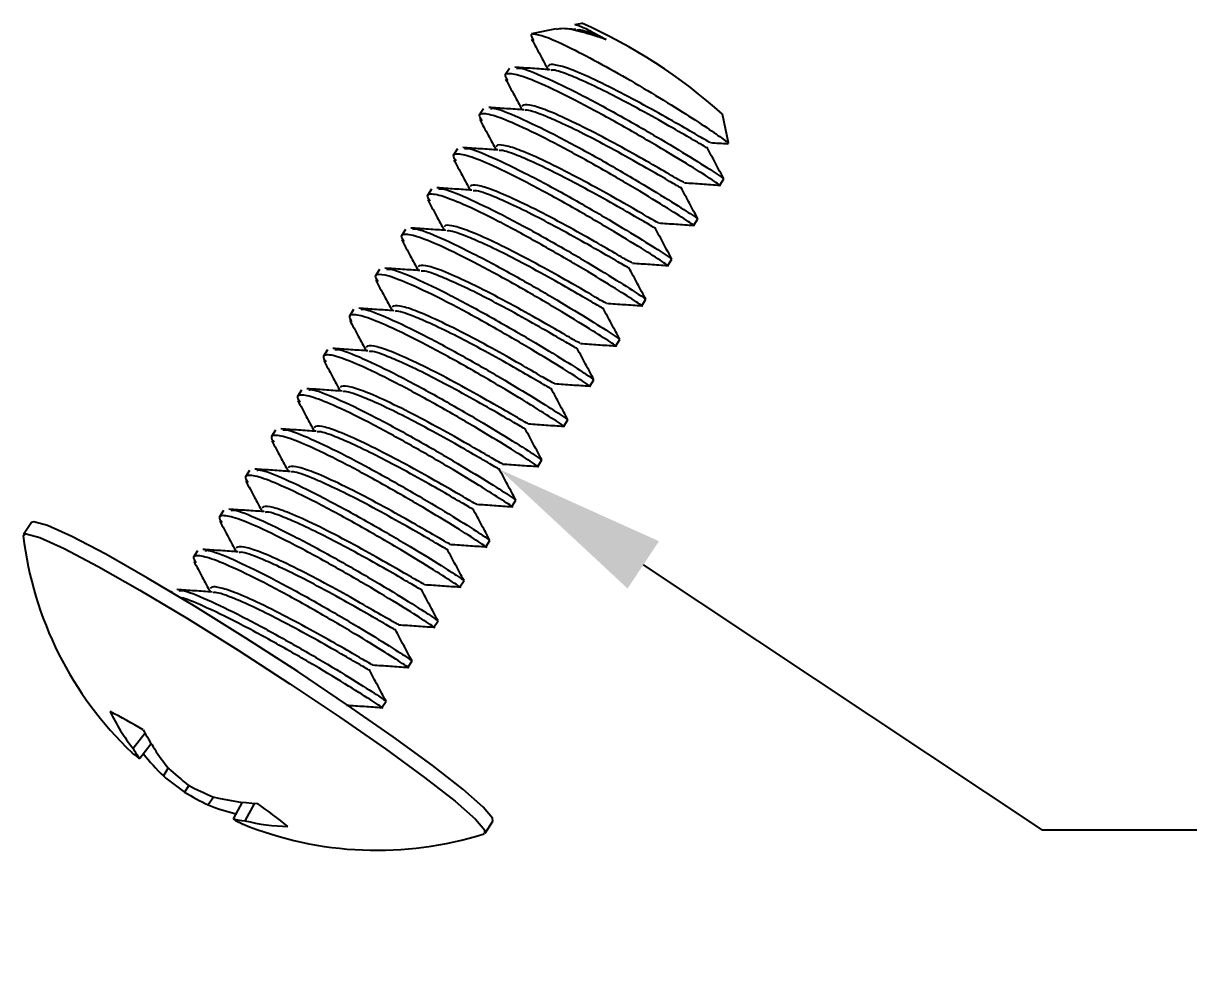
# Model space of a CAD drawing. Extents: x 0 to 11.6, y -12 to 0.
# Drawn here: x 6.831 to 8.046, y -6.507 to -5.516 of the extents above; entities that cross this region are included whole.
import ezdxf
from ezdxf import colors
from ezdxf.entities.mleader import LeaderData, LeaderLine
from ezdxf.math import Vec2, Vec3

# ---------------------------------------------------------------- set-up
doc = ezdxf.new("R2010")
doc.units = 0
doc.header["$LTSCALE"] = 0.5
doc.header["$MEASUREMENT"] = 0
doc.layers.add('FAB DWG', color=221, linetype='CONTINUOUS')
doc.layers.add('Hardware', color=242, linetype='CONTINUOUS')
doc.styles.get("Standard").update_dxf_attribs({"font": 'arial.ttf'})

msp = doc.modelspace()

# ---------------------------------------------------------------- linework, layer by layer
at = {"layer": 'Hardware', "linetype": 'Continuous', "lineweight": 25, "transparency": 16777216}
for p, q in [((7.3867, -5.5215), (7.3611, -5.527)), ((7.4074, -5.5223), (7.3945, -5.5214)), ((7.4136, -5.5159), (7.4061, -5.5174)), ((7.3381, -5.563), (7.3338, -5.5697)), ((7.311, -5.6049), (7.3067, -5.6116)), ((7.5666, -5.6404), (7.5601, -5.6107)), ((7.284, -5.6468), (7.2796, -5.6535)), ((7.5573, -5.6846), (7.5616, -5.6779)), ((7.2569, -5.6887), (7.2526, -5.6954)), ((7.5302, -5.7264), (7.5345, -5.7198)), ((7.2298, -5.7306), (7.2255, -5.7372)), ((7.5031, -5.7683), (7.5074, -5.7616)), ((7.2027, -5.7724), (7.1984, -5.7791)), ((7.476, -5.8102), (7.4803, -5.8035)), ((7.1756, -5.8143), (7.1713, -5.821)), ((7.4489, -5.8521), (7.4533, -5.8454)), ((7.1485, -5.8562), (7.1442, -5.8629)), ((7.4219, -5.894), (7.4262, -5.8873)), ((7.1215, -5.8981), (7.1171, -5.9048)), ((7.3948, -5.9358), (7.3991, -5.9291)), ((7.0944, -5.94), (7.09, -5.9466)), ((7.3677, -5.9777), (7.372, -5.971)), ((7.0673, -5.9818), (7.063, -5.9885)), ((7.0402, -6.0237), (7.0359, -6.0304)), ((7.3406, -6.0196), (7.3449, -6.0129)), ((6.8398, -6.0362), (6.8317, -6.0488)), ((7.3135, -6.0615), (7.3178, -6.0548)), ((7.0131, -6.0656), (7.0088, -6.0723)), ((7.2864, -6.1033), (7.2908, -6.0967)), ((6.986, -6.1075), (6.9854, -6.1085)), ((7.2593, -6.1452), (7.2637, -6.1385)), ((7.2323, -6.1871), (7.2366, -6.1804)), ((7.2052, -6.229), (7.2095, -6.2223)), ((6.9583, -6.2556), (6.946, -6.2718)), ((6.9648, -6.2669), (6.9528, -6.2821)), ((6.9824, -6.2918), (6.9774, -6.3003)), ((7.004, -6.3102), (6.9995, -6.3172)), ((7.03, -6.3222), (7.0241, -6.3305)), ((7.0594, -6.3276), (7.0503, -6.3451)), ((7.0723, -6.3288), (7.0624, -6.347)), ((7.3128, -6.36), (7.3209, -6.3474))]:
    msp.add_line(p, q, dxfattribs=at)
at = {"layer": 'Hardware', "linetype": 'Continuous', "lineweight": 25, "transparency": 16777216, "flags": 128}
for points in [[(7.3209, -6.3474), (7.3206, -6.3444), (7.3108, -6.3327), (7.2895, -6.3141), (7.2577, -6.2892), (7.217, -6.2595), (7.1694, -6.2264), (7.1174, -6.1916), (7.0635, -6.1568), (7.0105, -6.1237), (6.9609, -6.094), (6.9174, -6.0693), (6.882, -6.0507), (6.8566, -6.0392), (6.8424, -6.0353), (6.8398, -6.0362)], [(6.8314, -6.0501), (6.8343, -6.0478), (6.8485, -6.0517), (6.8739, -6.0633), (6.9093, -6.0819), (6.9528, -6.1066), (7.0024, -6.1363), (7.0554, -6.1693), (7.1093, -6.2042), (7.1613, -6.239), (7.2089, -6.2721), (7.2496, -6.3018), (7.2814, -6.3266), (7.3027, -6.3453), (7.3125, -6.3569), (7.3117, -6.3607)]]:
    msp.add_lwpolyline(points, dxfattribs=at)
at = {"layer": 'Hardware', "linetype": 'Continuous', "lineweight": 25, "transparency": 16777216}
for centre, radius, start, end in [((7.1958, -6.0132), 0.5429, 47.8577, 66.3586), ((7.2003, -6.0063), 0.3715, 186.7687, 226.5058), ((6.6342, -6.7977), 0.6336, 59.4309, 62.9961), ((7.1111, -6.1419), 0.2101, 205.7449, 218.1852), ((7.169, -6.1415), 0.2396, 207.495, 218.8238), ((6.9798, -6.2387), 0.0511, 225.5953, 238.1242), ((7.0044, -6.2407), 0.0661, 208.0157, 218.7523), ((7.116, -6.1557), 0.2003, 217.3292, 226.2182), ((7.2074, -6.0513), 0.3294, 226.8992, 231.7849), ((7.181, -6.0571), 0.3171, 230.0676, 235.0955), ((7.155, -6.0196), 0.3275, 242.4792, 247.3783), ((7.1632, -6.0433), 0.3191, 239.1457, 244.1581), ((7.0882, -6.0922), 0.2372, 255.5512, 266.926), ((7.1002, -6.1425), 0.2028, 247.9468, 256.5677), ((6.7019, -6.859), 0.6484, 51.3098, 54.8203), ((7.0799, -6.301), 0.0531, 236.1418, 248.4368), ((7.0661, -6.2828), 0.0643, 255.8224, 266.7001), ((7.2003, -6.0063), 0.3715, 247.7745, 287.4477), ((7.1119, -6.1453), 0.2077, 256.2024, 268.7065)]:
    msp.add_arc(centre, radius, start, end, dxfattribs=at)
for points, knots in [([(7.3625, -5.5267), (7.3618, -5.527), (7.3597, -5.5278), (7.3619, -5.5314), (7.3633, -5.5337)], [0, 0, 0, 0, 0.349433, 1, 1, 1, 1]), ([(7.3625, -5.5267), (7.3662, -5.5273), (7.3736, -5.5284), (7.3981, -5.5394), (7.4293, -5.5556), (7.4645, -5.5754), (7.4992, -5.5962), (7.5298, -5.6153), (7.5526, -5.6305), (7.566, -5.64), (7.5661, -5.6408), (7.5661, -5.6411)], [0, 0, 0, 0, 0.117031, 0.234062, 0.35118, 0.464409, 0.577698, 0.688252, 0.7977, 0.90561, 1, 1, 1, 1]), ([(7.439, -5.5328), (7.4304, -5.53), (7.4129, -5.5242), (7.3947, -5.5206), (7.3891, -5.5219), (7.3869, -5.5224)], [0, 0, 0, 0, 0.369108, 0.74889, 1, 1, 1, 1]), ([(7.407, -5.5174), (7.4077, -5.5175), (7.4104, -5.518), (7.4199, -5.5222), (7.4328, -5.5294), (7.439, -5.5328)], [0, 0, 0, 0, 0.172667, 0.60181, 1, 1, 1, 1]), ([(7.439, -5.5328), (7.4361, -5.5316), (7.4248, -5.5267), (7.4125, -5.5222), (7.4092, -5.5229), (7.4085, -5.523)], [0, 0, 0, 0, 0.21001, 0.835444, 1, 1, 1, 1]), ([(7.3613, -5.5323), (7.3642, -5.5378), (7.3701, -5.5487), (7.3759, -5.5595), (7.3788, -5.5649)], [0, 0, 0, 0, 0.5004314, 1, 1, 1, 1]), ([(7.3803, -5.5642), (7.3743, -5.5638), (7.3621, -5.5629), (7.3499, -5.5621), (7.3437, -5.5617)], [0, 0, 0, 0, 0.499617, 1, 1, 1, 1]), ([(7.3456, -5.5628), (7.3467, -5.5627), (7.351, -5.5619), (7.3742, -5.5713), (7.411, -5.589), (7.4544, -5.6126), (7.497, -5.6372), (7.5324, -5.6587), (7.5568, -5.6743), (7.5599, -5.6766), (7.5614, -5.6778)], [0, 0, 0, 0, 0.047017, 0.183541, 0.320064, 0.456588, 0.593111, 0.729635, 0.866159, 1, 1, 1, 1]), ([(7.5475, -5.6401), (7.5462, -5.6395), (7.5436, -5.6382), (7.525, -5.6273), (7.4983, -5.612), (7.4663, -5.5944), (7.4338, -5.5777), (7.407, -5.5655), (7.3886, -5.5592), (7.3804, -5.5584), (7.3788, -5.5599), (7.3783, -5.5604)], [0, 0, 0, 0, 0.123141, 0.248482, 0.373822, 0.499163, 0.624503, 0.749844, 0.85389, 0.959085, 1, 1, 1, 1]), ([(7.5567, -5.6842), (7.5569, -5.6843), (7.5599, -5.6862), (7.5508, -5.6799), (7.5286, -5.6657), (7.4926, -5.6438), (7.4501, -5.6193), (7.4068, -5.5958), (7.371, -5.5785), (7.3462, -5.5689), (7.3365, -5.5679), (7.3327, -5.5697), (7.3349, -5.5733), (7.3362, -5.5755)], [0, 0, 0, 0, 0.008067, 0.124209, 0.240351, 0.356493, 0.472636, 0.588778, 0.70492, 0.804129, 0.904298, 0.93774, 1, 1, 1, 1]), ([(7.3342, -5.5742), (7.3372, -5.5797), (7.3428, -5.5903), (7.3485, -5.6008), (7.3512, -5.6059)], [0, 0, 0, 0, 0.51432, 1, 1, 1, 1]), ([(7.5439, -5.6451), (7.544, -5.6452), (7.546, -5.6468), (7.5389, -5.6426), (7.522, -5.6328), (7.4949, -5.6172), (7.4647, -5.6006), (7.4359, -5.5857), (7.416, -5.5764), (7.3978, -5.5687), (7.3854, -5.564), (7.3821, -5.5648), (7.3814, -5.5649)], [0, 0, 0, 0, 0.007326, 0.143902, 0.280479, 0.417055, 0.553631, 0.667004, 0.78163, 0.82749, 0.964066, 1, 1, 1, 1]), ([(7.5296, -5.7261), (7.5298, -5.7262), (7.5328, -5.728), (7.5237, -5.7218), (7.5015, -5.7076), (7.4655, -5.6857), (7.423, -5.6611), (7.3797, -5.6377), (7.3439, -5.6204), (7.3192, -5.6107), (7.3094, -5.6097), (7.3057, -5.6116), (7.3078, -5.6151), (7.3092, -5.6174)], [0, 0, 0, 0, 0.008067, 0.124209, 0.240351, 0.356493, 0.472636, 0.588778, 0.70492, 0.804129, 0.904298, 0.93774, 1, 1, 1, 1]), ([(7.3533, -5.6061), (7.3472, -5.6057), (7.335, -5.6048), (7.3228, -5.604), (7.3166, -5.6035)], [0, 0, 0, 0, 0.499617, 1, 1, 1, 1]), ([(7.3185, -5.6047), (7.3196, -5.6045), (7.3239, -5.6038), (7.3471, -5.6132), (7.3839, -5.6309), (7.4273, -5.6544), (7.4699, -5.6791), (7.5053, -5.7006), (7.5297, -5.7162), (7.5328, -5.7185), (7.5344, -5.7196)], [0, 0, 0, 0, 0.047017, 0.183541, 0.320064, 0.456588, 0.593111, 0.729635, 0.866159, 1, 1, 1, 1]), ([(7.5204, -5.682), (7.5191, -5.6813), (7.5165, -5.6801), (7.498, -5.6692), (7.4713, -5.6539), (7.4392, -5.6363), (7.4067, -5.6196), (7.3799, -5.6074), (7.3615, -5.601), (7.3533, -5.6003), (7.3517, -5.6018), (7.3512, -5.6022)], [0, 0, 0, 0, 0.123141, 0.248482, 0.373822, 0.499163, 0.624503, 0.749844, 0.85389, 0.959085, 1, 1, 1, 1]), ([(7.5168, -5.687), (7.5169, -5.6871), (7.5189, -5.6887), (7.5118, -5.6845), (7.4949, -5.6747), (7.4678, -5.6591), (7.4376, -5.6425), (7.4088, -5.6276), (7.3889, -5.6183), (7.3707, -5.6106), (7.3583, -5.6059), (7.355, -5.6066), (7.3543, -5.6068)], [0, 0, 0, 0, 0.007326, 0.143902, 0.280479, 0.417055, 0.553631, 0.667004, 0.78163, 0.82749, 0.964066, 1, 1, 1, 1]), ([(7.3072, -5.6161), (7.3101, -5.6215), (7.3158, -5.6321), (7.3214, -5.6427), (7.3241, -5.6478)], [0, 0, 0, 0, 0.51432, 1, 1, 1, 1]), ([(7.3262, -5.6479), (7.3201, -5.6475), (7.3079, -5.6467), (7.2957, -5.6459), (7.2896, -5.6454)], [0, 0, 0, 0, 0.499617, 1, 1, 1, 1]), ([(7.2914, -5.6466), (7.2925, -5.6464), (7.2968, -5.6457), (7.32, -5.6551), (7.3568, -5.6728), (7.4003, -5.6963), (7.4428, -5.721), (7.4782, -5.7425), (7.5026, -5.7581), (7.5057, -5.7604), (7.5073, -5.7615)], [0, 0, 0, 0, 0.047017, 0.183541, 0.320064, 0.456588, 0.593111, 0.729635, 0.866159, 1, 1, 1, 1]), ([(7.4933, -5.7238), (7.492, -5.7232), (7.4894, -5.7219), (7.4709, -5.7111), (7.4442, -5.6958), (7.4121, -5.6781), (7.3796, -5.6614), (7.3528, -5.6493), (7.3344, -5.6429), (7.3262, -5.6422), (7.3246, -5.6437), (7.3241, -5.6441)], [0, 0, 0, 0, 0.123141, 0.248482, 0.373822, 0.499163, 0.624503, 0.749844, 0.85389, 0.959085, 1, 1, 1, 1]), ([(7.4897, -5.7289), (7.4898, -5.729), (7.4919, -5.7305), (7.4847, -5.7263), (7.4679, -5.7165), (7.4407, -5.7009), (7.4105, -5.6844), (7.3818, -5.6695), (7.3618, -5.6601), (7.3436, -5.6524), (7.3312, -5.6478), (7.3279, -5.6485), (7.3273, -5.6487)], [0, 0, 0, 0, 0.007326, 0.143902, 0.280479, 0.417055, 0.553631, 0.667004, 0.78163, 0.82749, 0.964066, 1, 1, 1, 1]), ([(7.5616, -5.6779), (7.5587, -5.6725), (7.5529, -5.6617), (7.5471, -5.6508), (7.5442, -5.6453)], [0, 0, 0, 0, 0.5004911, 1, 1, 1, 1]), ([(7.5476, -5.6401), (7.5537, -5.6406), (7.5599, -5.641), (7.566, -5.6414), (7.5661, -5.6414)], [0, 0, 0, 0, 0.993265, 1, 1, 1, 1]), ([(7.5025, -5.768), (7.5027, -5.7681), (7.5058, -5.7699), (7.4966, -5.7636), (7.4744, -5.7495), (7.4384, -5.7276), (7.3959, -5.703), (7.3526, -5.6796), (7.3169, -5.6622), (7.2921, -5.6526), (7.2823, -5.6516), (7.2786, -5.6535), (7.2807, -5.657), (7.2821, -5.6593)], [0, 0, 0, 0, 0.008067, 0.124209, 0.240351, 0.356493, 0.472636, 0.588778, 0.70492, 0.804129, 0.904298, 0.93774, 1, 1, 1, 1]), ([(7.2801, -5.658), (7.283, -5.6634), (7.2887, -5.674), (7.2943, -5.6846), (7.297, -5.6897)], [0, 0, 0, 0, 0.51432, 1, 1, 1, 1]), ([(7.4662, -5.7657), (7.4649, -5.7651), (7.4623, -5.7638), (7.4438, -5.7529), (7.4171, -5.7376), (7.385, -5.72), (7.3525, -5.7033), (7.3257, -5.6912), (7.3074, -5.6848), (7.2991, -5.684), (7.2975, -5.6856), (7.2971, -5.686)], [0, 0, 0, 0, 0.123141, 0.2484816, 0.3738221, 0.4991627, 0.6245033, 0.7498438, 0.8538896, 0.9590852, 1, 1, 1, 1]), ([(7.5205, -5.682), (7.5266, -5.6824), (7.5389, -5.6833), (7.5511, -5.6841), (7.5572, -5.6846)], [0, 0, 0, 0, 0.499441, 1, 1, 1, 1]), ([(7.4755, -5.8099), (7.4757, -5.81), (7.4787, -5.8118), (7.4695, -5.8055), (7.4473, -5.7914), (7.4113, -5.7694), (7.3688, -5.7449), (7.3256, -5.7214), (7.2898, -5.7041), (7.265, -5.6945), (7.2552, -5.6935), (7.2515, -5.6954), (7.2536, -5.6989), (7.255, -5.7012)], [0, 0, 0, 0, 0.008067, 0.124209, 0.240351, 0.356493, 0.472636, 0.588778, 0.70492, 0.804129, 0.904298, 0.93774, 1, 1, 1, 1]), ([(7.2991, -5.6898), (7.293, -5.6894), (7.2809, -5.6886), (7.2686, -5.6877), (7.2625, -5.6873)], [0, 0, 0, 0, 0.499617, 1, 1, 1, 1]), ([(7.2643, -5.6885), (7.2654, -5.6883), (7.2697, -5.6876), (7.2929, -5.697), (7.3297, -5.7146), (7.3732, -5.7382), (7.4158, -5.7628), (7.4512, -5.7844), (7.4755, -5.7999), (7.4786, -5.8023), (7.4802, -5.8034)], [0, 0, 0, 0, 0.047017, 0.183541, 0.320064, 0.456588, 0.593111, 0.729635, 0.866159, 1, 1, 1, 1]), ([(7.4626, -5.7708), (7.4627, -5.7709), (7.4648, -5.7724), (7.4577, -5.7682), (7.4408, -5.7584), (7.4136, -5.7428), (7.3834, -5.7263), (7.3547, -5.7113), (7.3347, -5.702), (7.3166, -5.6943), (7.3041, -5.6897), (7.3009, -5.6904), (7.3002, -5.6905)], [0, 0, 0, 0, 0.0073259, 0.1439023, 0.2804787, 0.417055, 0.5536314, 0.6670041, 0.7816296, 0.8274895, 0.9640659, 1, 1, 1, 1]), ([(7.5345, -5.7197), (7.5316, -5.7143), (7.5258, -5.7035), (7.52, -5.6926), (7.5171, -5.6872)], [0, 0, 0, 0, 0.500491, 1, 1, 1, 1]), ([(7.253, -5.6999), (7.2559, -5.7053), (7.2616, -5.7159), (7.2672, -5.7264), (7.27, -5.7316)], [0, 0, 0, 0, 0.5143198, 1, 1, 1, 1]), ([(7.272, -5.7317), (7.2659, -5.7313), (7.2538, -5.7305), (7.2415, -5.7296), (7.2354, -5.7292)], [0, 0, 0, 0, 0.499617, 1, 1, 1, 1]), ([(7.2372, -5.7303), (7.2383, -5.7302), (7.2427, -5.7295), (7.2658, -5.7388), (7.3026, -5.7565), (7.3461, -5.7801), (7.3887, -5.8047), (7.4241, -5.8263), (7.4484, -5.8418), (7.4516, -5.8441), (7.4531, -5.8453)], [0, 0, 0, 0, 0.047017, 0.183541, 0.320064, 0.456588, 0.593111, 0.729635, 0.866159, 1, 1, 1, 1]), ([(7.4391, -5.8076), (7.4378, -5.807), (7.4352, -5.8057), (7.4167, -5.7948), (7.39, -5.7795), (7.3579, -5.7619), (7.3254, -5.7452), (7.2986, -5.7331), (7.2803, -5.7267), (7.272, -5.7259), (7.2704, -5.7275), (7.27, -5.7279)], [0, 0, 0, 0, 0.123141, 0.248482, 0.373822, 0.499163, 0.624503, 0.749844, 0.85389, 0.959085, 1, 1, 1, 1]), ([(7.4356, -5.8127), (7.4357, -5.8127), (7.4377, -5.8143), (7.4306, -5.8101), (7.4137, -5.8003), (7.3865, -5.7847), (7.3564, -5.7681), (7.3276, -5.7532), (7.3076, -5.7439), (7.2895, -5.7362), (7.2771, -5.7316), (7.2738, -5.7323), (7.2731, -5.7324)], [0, 0, 0, 0, 0.007326, 0.143902, 0.280479, 0.417055, 0.553631, 0.667004, 0.78163, 0.82749, 0.964066, 1, 1, 1, 1]), ([(7.5074, -5.7616), (7.5045, -5.7562), (7.4987, -5.7454), (7.4929, -5.7345), (7.49, -5.7291)], [0, 0, 0, 0, 0.500491, 1, 1, 1, 1]), ([(7.4934, -5.7239), (7.4995, -5.7243), (7.5118, -5.7252), (7.524, -5.726), (7.5301, -5.7264)], [0, 0, 0, 0, 0.4994411, 1, 1, 1, 1]), ([(7.4484, -5.8517), (7.4486, -5.8519), (7.4516, -5.8537), (7.4424, -5.8474), (7.4202, -5.8333), (7.3842, -5.8113), (7.3418, -5.7868), (7.2985, -5.7633), (7.2627, -5.746), (7.2379, -5.7364), (7.2282, -5.7354), (7.2244, -5.7373), (7.2265, -5.7408), (7.2279, -5.7431)], [0, 0, 0, 0, 0.0080673, 0.1242094, 0.2403514, 0.3564935, 0.4726355, 0.5887776, 0.7049196, 0.8041289, 0.9042982, 0.9377396, 1, 1, 1, 1]), ([(7.2259, -5.7417), (7.2288, -5.7472), (7.2345, -5.7578), (7.2401, -5.7683), (7.2429, -5.7734)], [0, 0, 0, 0, 0.51432, 1, 1, 1, 1]), ([(7.412, -5.8495), (7.4108, -5.8488), (7.4082, -5.8476), (7.3896, -5.8367), (7.3629, -5.8214), (7.3309, -5.8038), (7.2984, -5.7871), (7.2716, -5.7749), (7.2532, -5.7685), (7.2449, -5.7678), (7.2433, -5.7693), (7.2429, -5.7698)], [0, 0, 0, 0, 0.123141, 0.248482, 0.373822, 0.499163, 0.624503, 0.749844, 0.85389, 0.959085, 1, 1, 1, 1]), ([(7.4663, -5.7658), (7.4724, -5.7662), (7.4848, -5.767), (7.4969, -5.7679), (7.5031, -5.7683)], [0, 0, 0, 0, 0.499441, 1, 1, 1, 1]), ([(7.4213, -5.8936), (7.4215, -5.8937), (7.4245, -5.8956), (7.4154, -5.8893), (7.3932, -5.8751), (7.3571, -5.8532), (7.3147, -5.8286), (7.2714, -5.8052), (7.2356, -5.7879), (7.2108, -5.7782), (7.2011, -5.7773), (7.1973, -5.7791), (7.1994, -5.7827), (7.2008, -5.7849)], [0, 0, 0, 0, 0.008067, 0.124209, 0.240351, 0.356493, 0.472636, 0.588778, 0.70492, 0.804129, 0.904298, 0.93774, 1, 1, 1, 1]), ([(7.2449, -5.7736), (7.2388, -5.7732), (7.2267, -5.7723), (7.2144, -5.7715), (7.2083, -5.7711)], [0, 0, 0, 0, 0.499617, 1, 1, 1, 1]), ([(7.2101, -5.7722), (7.2112, -5.772), (7.2156, -5.7713), (7.2388, -5.7807), (7.2755, -5.7984), (7.319, -5.822), (7.3616, -5.8466), (7.397, -5.8681), (7.4214, -5.8837), (7.4245, -5.886), (7.426, -5.8872)], [0, 0, 0, 0, 0.047017, 0.183541, 0.320064, 0.456588, 0.593111, 0.729635, 0.866159, 1, 1, 1, 1]), ([(7.4085, -5.8545), (7.4086, -5.8546), (7.4106, -5.8562), (7.4035, -5.852), (7.3866, -5.8422), (7.3595, -5.8266), (7.3293, -5.81), (7.3005, -5.7951), (7.2805, -5.7858), (7.2624, -5.7781), (7.25, -5.7734), (7.2467, -5.7742), (7.246, -5.7743)], [0, 0, 0, 0, 0.007326, 0.143902, 0.280479, 0.417055, 0.553631, 0.667004, 0.78163, 0.82749, 0.964066, 1, 1, 1, 1]), ([(7.4803, -5.8035), (7.4774, -5.7981), (7.4716, -5.7873), (7.4658, -5.7764), (7.4629, -5.771)], [0, 0, 0, 0, 0.500491, 1, 1, 1, 1]), ([(7.1988, -5.7836), (7.2017, -5.7891), (7.2074, -5.7997), (7.213, -5.8102), (7.2158, -5.8153)], [0, 0, 0, 0, 0.51432, 1, 1, 1, 1]), ([(7.2178, -5.8155), (7.2118, -5.815), (7.1996, -5.8142), (7.1873, -5.8134), (7.1812, -5.8129)], [0, 0, 0, 0, 0.4996169, 1, 1, 1, 1]), ([(7.1831, -5.8141), (7.1842, -5.8139), (7.1885, -5.8132), (7.2117, -5.8226), (7.2485, -5.8403), (7.2919, -5.8638), (7.3345, -5.8885), (7.3699, -5.91), (7.3943, -5.9256), (7.3974, -5.9279), (7.3989, -5.929)], [0, 0, 0, 0, 0.047017, 0.183541, 0.320064, 0.456588, 0.593111, 0.729635, 0.866159, 1, 1, 1, 1]), ([(7.385, -5.8914), (7.3837, -5.8907), (7.3811, -5.8895), (7.3625, -5.8786), (7.3358, -5.8633), (7.3038, -5.8456), (7.2713, -5.829), (7.2445, -5.8168), (7.2261, -5.8104), (7.2179, -5.8097), (7.2163, -5.8112), (7.2158, -5.8116)], [0, 0, 0, 0, 0.123141, 0.2484816, 0.3738221, 0.4991627, 0.6245033, 0.7498438, 0.8538896, 0.9590852, 1, 1, 1, 1]), ([(7.3814, -5.8964), (7.3815, -5.8965), (7.3835, -5.8981), (7.3764, -5.8938), (7.3595, -5.884), (7.3324, -5.8684), (7.3022, -5.8519), (7.2734, -5.837), (7.2534, -5.8276), (7.2353, -5.82), (7.2229, -5.8153), (7.2196, -5.816), (7.2189, -5.8162)], [0, 0, 0, 0, 0.007326, 0.143902, 0.280479, 0.417055, 0.553631, 0.667004, 0.78163, 0.82749, 0.964066, 1, 1, 1, 1]), ([(7.4533, -5.8454), (7.4504, -5.84), (7.4446, -5.8292), (7.4387, -5.8183), (7.4358, -5.8128)], [0, 0, 0, 0, 0.500491, 1, 1, 1, 1]), ([(7.4392, -5.8077), (7.4454, -5.8081), (7.4577, -5.8089), (7.4699, -5.8098), (7.476, -5.8102)], [0, 0, 0, 0, 0.499441, 1, 1, 1, 1]), ([(7.3942, -5.9355), (7.3944, -5.9356), (7.3974, -5.9374), (7.3883, -5.9312), (7.3661, -5.917), (7.3301, -5.8951), (7.2876, -5.8705), (7.2443, -5.8471), (7.2085, -5.8298), (7.1837, -5.8201), (7.174, -5.8191), (7.1702, -5.821), (7.1724, -5.8245), (7.1737, -5.8268)], [0, 0, 0, 0, 0.008067, 0.124209, 0.240351, 0.356493, 0.472636, 0.588778, 0.70492, 0.804129, 0.904298, 0.93774, 1, 1, 1, 1]), ([(7.1717, -5.8255), (7.1747, -5.8309), (7.1803, -5.8415), (7.186, -5.8521), (7.1887, -5.8572)], [0, 0, 0, 0, 0.51432, 1, 1, 1, 1]), ([(7.1907, -5.8573), (7.1847, -5.8569), (7.1725, -5.8561), (7.1603, -5.8552), (7.1541, -5.8548)], [0, 0, 0, 0, 0.499617, 1, 1, 1, 1]), ([(7.3579, -5.9332), (7.3566, -5.9326), (7.354, -5.9313), (7.3355, -5.9204), (7.3088, -5.9052), (7.2767, -5.8875), (7.2442, -5.8708), (7.2174, -5.8587), (7.199, -5.8523), (7.1908, -5.8516), (7.1892, -5.8531), (7.1887, -5.8535)], [0, 0, 0, 0, 0.123141, 0.248482, 0.373822, 0.499163, 0.624503, 0.749844, 0.85389, 0.959085, 1, 1, 1, 1]), ([(7.4262, -5.8872), (7.4233, -5.8818), (7.4175, -5.871), (7.4117, -5.8602), (7.4088, -5.8547)], [0, 0, 0, 0, 0.500491, 1, 1, 1, 1]), ([(7.4121, -5.8495), (7.4183, -5.85), (7.4306, -5.8508), (7.4428, -5.8517), (7.4489, -5.8521)], [0, 0, 0, 0, 0.499441, 1, 1, 1, 1]), ([(7.3671, -5.9774), (7.3673, -5.9775), (7.3703, -5.9793), (7.3612, -5.973), (7.339, -5.9589), (7.303, -5.937), (7.2605, -5.9124), (7.2172, -5.889), (7.1814, -5.8716), (7.1567, -5.862), (7.1469, -5.861), (7.1431, -5.8629), (7.1453, -5.8664), (7.1467, -5.8687)], [0, 0, 0, 0, 0.008067, 0.124209, 0.240351, 0.356493, 0.472636, 0.588778, 0.70492, 0.804129, 0.904298, 0.93774, 1, 1, 1, 1]), ([(7.156, -5.856), (7.1571, -5.8558), (7.1614, -5.8551), (7.1846, -5.8645), (7.2214, -5.8822), (7.2648, -5.9057), (7.3074, -5.9304), (7.3428, -5.9519), (7.3672, -5.9675), (7.3703, -5.9698), (7.3719, -5.9709)], [0, 0, 0, 0, 0.047017, 0.183541, 0.320064, 0.456588, 0.593111, 0.729635, 0.866159, 1, 1, 1, 1]), ([(7.3543, -5.9383), (7.3544, -5.9384), (7.3564, -5.9399), (7.3493, -5.9357), (7.3324, -5.9259), (7.3053, -5.9103), (7.2751, -5.8938), (7.2463, -5.8788), (7.2264, -5.8695), (7.2082, -5.8618), (7.1958, -5.8572), (7.1925, -5.8579), (7.1918, -5.8581)], [0, 0, 0, 0, 0.007326, 0.143902, 0.280479, 0.417055, 0.553631, 0.667004, 0.78163, 0.82749, 0.964066, 1, 1, 1, 1]), ([(7.1447, -5.8674), (7.1476, -5.8728), (7.1532, -5.8834), (7.1589, -5.894), (7.1616, -5.8991)], [0, 0, 0, 0, 0.5143198, 1, 1, 1, 1]), ([(7.34, -6.0192), (7.3402, -6.0194), (7.3433, -6.0212), (7.3341, -6.0149), (7.3119, -6.0008), (7.2759, -5.9788), (7.2334, -5.9543), (7.1901, -5.9308), (7.1544, -5.9135), (7.1296, -5.9039), (7.1198, -5.9029), (7.1161, -5.9048), (7.1182, -5.9083), (7.1196, -5.9106)], [0, 0, 0, 0, 0.008067, 0.124209, 0.240351, 0.356493, 0.472636, 0.588778, 0.70492, 0.804129, 0.904298, 0.93774, 1, 1, 1, 1]), ([(7.1637, -5.8992), (7.1576, -5.8988), (7.1454, -5.898), (7.1332, -5.8971), (7.1271, -5.8967)], [0, 0, 0, 0, 0.499617, 1, 1, 1, 1]), ([(7.1289, -5.8979), (7.13, -5.8977), (7.1343, -5.897), (7.1575, -5.9063), (7.1943, -5.924), (7.2378, -5.9476), (7.2803, -5.9722), (7.3157, -5.9938), (7.3401, -6.0093), (7.3432, -6.0116), (7.3448, -6.0128)], [0, 0, 0, 0, 0.047017, 0.183541, 0.320064, 0.456588, 0.593111, 0.729635, 0.866159, 1, 1, 1, 1]), ([(7.3308, -5.9751), (7.3295, -5.9745), (7.3269, -5.9732), (7.3084, -5.9623), (7.2817, -5.947), (7.2496, -5.9294), (7.2171, -5.9127), (7.1903, -5.9006), (7.1719, -5.8942), (7.1637, -5.8934), (7.1621, -5.895), (7.1616, -5.8954)], [0, 0, 0, 0, 0.123141, 0.248482, 0.373822, 0.499163, 0.624503, 0.749844, 0.85389, 0.959085, 1, 1, 1, 1]), ([(7.3272, -5.9802), (7.3273, -5.9803), (7.3294, -5.9818), (7.3222, -5.9776), (7.3054, -5.9678), (7.2782, -5.9522), (7.248, -5.9356), (7.2193, -5.9207), (7.1993, -5.9114), (7.1811, -5.9037), (7.1687, -5.8991), (7.1654, -5.8998), (7.1648, -5.8999)], [0, 0, 0, 0, 0.007326, 0.143902, 0.280479, 0.417055, 0.553631, 0.667004, 0.78163, 0.82749, 0.964066, 1, 1, 1, 1]), ([(7.3991, -5.9291), (7.3962, -5.9237), (7.3904, -5.9129), (7.3846, -5.902), (7.3817, -5.8966)], [0, 0, 0, 0, 0.500491, 1, 1, 1, 1]), ([(7.3851, -5.8914), (7.3912, -5.8918), (7.4035, -5.8927), (7.4157, -5.8935), (7.4218, -5.894)], [0, 0, 0, 0, 0.499441, 1, 1, 1, 1]), ([(7.1176, -5.9092), (7.1205, -5.9147), (7.1262, -5.9253), (7.1318, -5.9358), (7.1345, -5.9409)], [0, 0, 0, 0, 0.51432, 1, 1, 1, 1]), ([(7.1366, -5.9411), (7.1305, -5.9407), (7.1183, -5.9399), (7.1061, -5.939), (7.1, -5.9386)], [0, 0, 0, 0, 0.499617, 1, 1, 1, 1]), ([(7.1018, -5.9397), (7.1029, -5.9396), (7.1072, -5.9389), (7.1304, -5.9482), (7.1672, -5.9659), (7.2107, -5.9895), (7.2532, -6.0141), (7.2887, -6.0356), (7.313, -6.0512), (7.3161, -6.0535), (7.3177, -6.0547)], [0, 0, 0, 0, 0.047017, 0.183541, 0.320064, 0.456588, 0.593111, 0.729635, 0.866159, 1, 1, 1, 1]), ([(7.3037, -6.017), (7.3024, -6.0164), (7.2998, -6.0151), (7.2813, -6.0042), (7.2546, -5.9889), (7.2225, -5.9713), (7.19, -5.9546), (7.1632, -5.9425), (7.1449, -5.9361), (7.1366, -5.9353), (7.135, -5.9368), (7.1346, -5.9373)], [0, 0, 0, 0, 0.123141, 0.248482, 0.373822, 0.499163, 0.624503, 0.749844, 0.85389, 0.959085, 1, 1, 1, 1]), ([(7.372, -5.971), (7.3691, -5.9656), (7.3633, -5.9548), (7.3575, -5.9439), (7.3546, -5.9385)], [0, 0, 0, 0, 0.500491, 1, 1, 1, 1]), ([(7.358, -5.9333), (7.3641, -5.9337), (7.3764, -5.9346), (7.3886, -5.9354), (7.3947, -5.9358)], [0, 0, 0, 0, 0.499441, 1, 1, 1, 1]), ([(7.313, -6.0611), (7.3132, -6.0612), (7.3162, -6.0631), (7.307, -6.0568), (7.2848, -6.0426), (7.2488, -6.0207), (7.2063, -5.9962), (7.163, -5.9727), (7.1273, -5.9554), (7.1025, -5.9458), (7.0927, -5.9448), (7.089, -5.9467), (7.0911, -5.9502), (7.0925, -5.9525)], [0, 0, 0, 0, 0.008067, 0.124209, 0.240351, 0.356493, 0.472636, 0.588778, 0.70492, 0.804129, 0.904298, 0.93774, 1, 1, 1, 1]), ([(7.0905, -5.9511), (7.0934, -5.9566), (7.0991, -5.9672), (7.1047, -5.9777), (7.1074, -5.9828)], [0, 0, 0, 0, 0.51432, 1, 1, 1, 1]), ([(7.3001, -6.0221), (7.3002, -6.0221), (7.3023, -6.0237), (7.2951, -6.0195), (7.2783, -6.0097), (7.2511, -5.9941), (7.2209, -5.9775), (7.1922, -5.9626), (7.1722, -5.9533), (7.1541, -5.9456), (7.1416, -5.941), (7.1384, -5.9417), (7.1377, -5.9418)], [0, 0, 0, 0, 0.007326, 0.143902, 0.280479, 0.417055, 0.553631, 0.667004, 0.78163, 0.82749, 0.964066, 1, 1, 1, 1]), ([(7.3309, -5.9752), (7.337, -5.9756), (7.3493, -5.9764), (7.3615, -5.9773), (7.3676, -5.9777)], [0, 0, 0, 0, 0.4994411, 1, 1, 1, 1]), ([(7.2859, -6.103), (7.2861, -6.1031), (7.2891, -6.105), (7.2799, -6.0987), (7.2577, -6.0845), (7.2217, -6.0626), (7.1793, -6.038), (7.136, -6.0146), (7.1002, -5.9973), (7.0754, -5.9876), (7.0656, -5.9866), (7.0619, -5.9885), (7.064, -5.992), (7.0654, -5.9943)], [0, 0, 0, 0, 0.008067, 0.124209, 0.240351, 0.356493, 0.472636, 0.588778, 0.70492, 0.804129, 0.904298, 0.93774, 1, 1, 1, 1]), ([(7.1095, -5.983), (7.1034, -5.9826), (7.0913, -5.9817), (7.079, -5.9809), (7.0729, -5.9805)], [0, 0, 0, 0, 0.499617, 1, 1, 1, 1]), ([(7.0747, -5.9816), (7.0758, -5.9814), (7.0802, -5.9807), (7.1033, -5.9901), (7.1401, -6.0078), (7.1836, -6.0314), (7.2262, -6.056), (7.2616, -6.0775), (7.2859, -6.0931), (7.2891, -6.0954), (7.2906, -6.0965)], [0, 0, 0, 0, 0.047017, 0.183541, 0.320064, 0.456588, 0.593111, 0.729635, 0.866159, 1, 1, 1, 1]), ([(7.2766, -6.0589), (7.2753, -6.0582), (7.2727, -6.057), (7.2542, -6.0461), (7.2275, -6.0308), (7.1954, -6.0132), (7.1629, -5.9965), (7.1361, -5.9843), (7.1178, -5.9779), (7.1095, -5.9772), (7.1079, -5.9787), (7.1075, -5.9792)], [0, 0, 0, 0, 0.123141, 0.248482, 0.373822, 0.499163, 0.624503, 0.749844, 0.85389, 0.959085, 1, 1, 1, 1]), ([(7.2731, -6.0639), (7.2732, -6.064), (7.2752, -6.0656), (7.2681, -6.0614), (7.2512, -6.0516), (7.224, -6.036), (7.1939, -6.0194), (7.1651, -6.0045), (7.1451, -5.9952), (7.127, -5.9875), (7.1146, -5.9828), (7.1113, -5.9835), (7.1106, -5.9837)], [0, 0, 0, 0, 0.007326, 0.143902, 0.280479, 0.417055, 0.553631, 0.667004, 0.78163, 0.82749, 0.964066, 1, 1, 1, 1]), ([(7.3449, -6.0129), (7.342, -6.0075), (7.3362, -5.9967), (7.3304, -5.9858), (7.3275, -5.9804)], [0, 0, 0, 0, 0.500491, 1, 1, 1, 1]), ([(7.0634, -5.993), (7.0663, -5.9985), (7.072, -6.009), (7.0776, -6.0196), (7.0804, -6.0247)], [0, 0, 0, 0, 0.51432, 1, 1, 1, 1]), ([(7.0824, -6.0248), (7.0763, -6.0244), (7.0642, -6.0236), (7.0519, -6.0228), (7.0458, -6.0223)], [0, 0, 0, 0, 0.499617, 1, 1, 1, 1]), ([(7.0476, -6.0235), (7.0487, -6.0233), (7.0531, -6.0226), (7.0763, -6.032), (7.113, -6.0497), (7.1565, -6.0732), (7.1991, -6.0979), (7.2345, -6.1194), (7.2589, -6.135), (7.262, -6.1373), (7.2635, -6.1384)], [0, 0, 0, 0, 0.047017, 0.183541, 0.320064, 0.456588, 0.593111, 0.729635, 0.866159, 1, 1, 1, 1]), ([(7.2495, -6.1007), (7.2483, -6.1001), (7.2457, -6.0988), (7.2271, -6.088), (7.2004, -6.0727), (7.1684, -6.055), (7.1359, -6.0383), (7.1091, -6.0262), (7.0907, -6.0198), (7.0824, -6.0191), (7.0808, -6.0206), (7.0804, -6.021)], [0, 0, 0, 0, 0.123141, 0.248482, 0.373822, 0.499163, 0.624503, 0.749844, 0.85389, 0.959085, 1, 1, 1, 1]), ([(7.3178, -6.0548), (7.3149, -6.0494), (7.3091, -6.0386), (7.3033, -6.0277), (7.3004, -6.0222)], [0, 0, 0, 0, 0.500491, 1, 1, 1, 1]), ([(7.3038, -6.0171), (7.3099, -6.0175), (7.3222, -6.0183), (7.3344, -6.0192), (7.3406, -6.0196)], [0, 0, 0, 0, 0.499441, 1, 1, 1, 1]), ([(7.2588, -6.1449), (7.259, -6.145), (7.262, -6.1468), (7.2528, -6.1405), (7.2307, -6.1264), (7.1946, -6.1045), (7.1522, -6.0799), (7.1089, -6.0565), (7.0731, -6.0391), (7.0483, -6.0295), (7.0386, -6.0285), (7.0348, -6.0304), (7.0369, -6.0339), (7.0383, -6.0362)], [0, 0, 0, 0, 0.0080673, 0.1242094, 0.2403514, 0.3564935, 0.4726355, 0.5887776, 0.7049196, 0.8041289, 0.9042982, 0.9377396, 1, 1, 1, 1]), ([(7.0363, -6.0349), (7.0392, -6.0403), (7.0449, -6.0509), (7.0505, -6.0615), (7.0533, -6.0666)], [0, 0, 0, 0, 0.51432, 1, 1, 1, 1]), ([(7.246, -6.1058), (7.2461, -6.1059), (7.2481, -6.1074), (7.241, -6.1032), (7.2241, -6.0934), (7.197, -6.0778), (7.1668, -6.0613), (7.138, -6.0464), (7.118, -6.037), (7.0999, -6.0293), (7.0875, -6.0247), (7.0842, -6.0254), (7.0835, -6.0256)], [0, 0, 0, 0, 0.0073259, 0.1439023, 0.2804787, 0.417055, 0.5536314, 0.6670041, 0.7816296, 0.8274895, 0.9640659, 1, 1, 1, 1]), ([(7.2225, -6.1426), (7.2212, -6.142), (7.2186, -6.1407), (7.2, -6.1298), (7.1733, -6.1145), (7.1413, -6.0969), (7.1088, -6.0802), (7.082, -6.0681), (7.0636, -6.0617), (7.0554, -6.0609), (7.0538, -6.0625), (7.0533, -6.0629)], [0, 0, 0, 0, 0.123141, 0.248482, 0.373822, 0.499163, 0.624503, 0.749844, 0.85389, 0.959085, 1, 1, 1, 1]), ([(7.2767, -6.0589), (7.2829, -6.0593), (7.2952, -6.0602), (7.3074, -6.061), (7.3135, -6.0615)], [0, 0, 0, 0, 0.499441, 1, 1, 1, 1]), ([(7.2317, -6.1868), (7.2319, -6.1869), (7.2349, -6.1887), (7.2258, -6.1824), (7.2036, -6.1683), (7.1676, -6.1464), (7.1251, -6.1218), (7.0818, -6.0983), (7.046, -6.081), (7.0212, -6.0714), (7.0115, -6.0704), (7.0077, -6.0723), (7.0099, -6.0758), (7.0112, -6.0781)], [0, 0, 0, 0, 0.008067, 0.124209, 0.240351, 0.356493, 0.472636, 0.588778, 0.70492, 0.804129, 0.904298, 0.93774, 1, 1, 1, 1]), ([(7.0553, -6.0667), (7.0493, -6.0663), (7.0371, -6.0655), (7.0248, -6.0646), (7.0187, -6.0642)], [0, 0, 0, 0, 0.4996169, 1, 1, 1, 1]), ([(7.0205, -6.0654), (7.0217, -6.0652), (7.026, -6.0645), (7.0492, -6.0739), (7.086, -6.0916), (7.1294, -6.1151), (7.172, -6.1397), (7.2074, -6.1613), (7.2318, -6.1768), (7.2349, -6.1792), (7.2364, -6.1803)], [0, 0, 0, 0, 0.047017, 0.183541, 0.320064, 0.456588, 0.593111, 0.729635, 0.866159, 1, 1, 1, 1]), ([(7.2189, -6.1477), (7.219, -6.1478), (7.221, -6.1493), (7.2139, -6.1451), (7.197, -6.1353), (7.1699, -6.1197), (7.1397, -6.1032), (7.1109, -6.0882), (7.0909, -6.0789), (7.0728, -6.0712), (7.0604, -6.0666), (7.0571, -6.0673), (7.0564, -6.0675)], [0, 0, 0, 0, 0.0073259, 0.1439023, 0.2804787, 0.417055, 0.5536314, 0.6670041, 0.7816296, 0.8274895, 0.9640659, 1, 1, 1, 1]), ([(7.2908, -6.0966), (7.2879, -6.0912), (7.2821, -6.0804), (7.2762, -6.0696), (7.2733, -6.0641)], [0, 0, 0, 0, 0.500491, 1, 1, 1, 1]), ([(7.0092, -6.0768), (7.0122, -6.0822), (7.0178, -6.0928), (7.0235, -6.1033), (7.0262, -6.1085)], [0, 0, 0, 0, 0.51432, 1, 1, 1, 1]), ([(7.0282, -6.1086), (7.0222, -6.1082), (7.01, -6.1074), (6.9978, -6.1065), (6.9916, -6.1061)], [0, 0, 0, 0, 0.499617, 1, 1, 1, 1]), ([(6.9935, -6.1072), (6.9946, -6.1071), (6.9989, -6.1064), (7.0221, -6.1157), (7.0589, -6.1334), (7.1023, -6.157), (7.1449, -6.1816), (7.1803, -6.2032), (7.2047, -6.2187), (7.2078, -6.221), (7.2093, -6.2222)], [0, 0, 0, 0, 0.047017, 0.183541, 0.320064, 0.456588, 0.593111, 0.729635, 0.866159, 1, 1, 1, 1]), ([(7.1954, -6.1845), (7.1941, -6.1839), (7.1915, -6.1826), (7.173, -6.1717), (7.1463, -6.1564), (7.1142, -6.1388), (7.0817, -6.1221), (7.0549, -6.11), (7.0365, -6.1036), (7.0283, -6.1028), (7.0267, -6.1044), (7.0262, -6.1048)], [0, 0, 0, 0, 0.123141, 0.248482, 0.373822, 0.499163, 0.624503, 0.749844, 0.85389, 0.959085, 1, 1, 1, 1]), ([(7.1918, -6.1896), (7.1919, -6.1896), (7.1939, -6.1912), (7.1868, -6.187), (7.1699, -6.1772), (7.1428, -6.1616), (7.1126, -6.145), (7.0838, -6.1301), (7.0639, -6.1208), (7.0457, -6.1131), (7.0333, -6.1085), (7.03, -6.1092), (7.0293, -6.1093)], [0, 0, 0, 0, 0.007326, 0.143902, 0.280479, 0.417055, 0.553631, 0.667004, 0.78163, 0.82749, 0.964066, 1, 1, 1, 1]), ([(7.2637, -6.1385), (7.2608, -6.1331), (7.255, -6.1223), (7.2492, -6.1114), (7.2463, -6.106)], [0, 0, 0, 0, 0.500491, 1, 1, 1, 1]), ([(7.2496, -6.1008), (7.2558, -6.1012), (7.2681, -6.1021), (7.2803, -6.1029), (7.2864, -6.1033)], [0, 0, 0, 0, 0.499441, 1, 1, 1, 1]), ([(7.2046, -6.2286), (7.2048, -6.2288), (7.2078, -6.2306), (7.1987, -6.2243), (7.1765, -6.2102), (7.1405, -6.1882), (7.0981, -6.1637), (7.0545, -6.1401), (7.0197, -6.1234), (6.9996, -6.1149), (6.9952, -6.1145), (6.9947, -6.1144)], [0, 0, 0, 0, 0.009906, 0.15252, 0.295135, 0.437749, 0.580363, 0.722977, 0.865591, 0.987413, 1, 1, 1, 1]), ([(7.2225, -6.1427), (7.2287, -6.1431), (7.241, -6.1439), (7.2532, -6.1448), (7.2593, -6.1452)], [0, 0, 0, 0, 0.4994411, 1, 1, 1, 1]), ([(7.2366, -6.1804), (7.2337, -6.175), (7.2279, -6.1642), (7.2221, -6.1533), (7.2192, -6.1479)], [0, 0, 0, 0, 0.500491, 1, 1, 1, 1]), ([(7.2095, -6.2223), (7.2066, -6.2169), (7.2008, -6.2061), (7.195, -6.1952), (7.1921, -6.1897)], [0, 0, 0, 0, 0.500491, 1, 1, 1, 1]), ([(7.1955, -6.1846), (7.2016, -6.185), (7.2139, -6.1858), (7.2261, -6.1867), (7.2322, -6.1871)], [0, 0, 0, 0, 0.499441, 1, 1, 1, 1]), ([(7.1684, -6.2264), (7.1745, -6.2269), (7.1868, -6.2277), (7.199, -6.2286), (7.2051, -6.229)], [0, 0, 0, 0, 0.4994411, 1, 1, 1, 1])]:
    msp.add_open_spline(points, degree=3, knots=knots, dxfattribs=at)

# ---------------------------------------------------------------- leaders
at = {"layer": 'FAB DWG', "ltscale": 0.5, "transparency": 16777216}
ml = msp.add_multileader_mtext('Standard', dxfattribs=at)
ml.set_content('\\A1;HW14204{\\Fromans|c0;\\H0.71429x;\\W0.85; }', color=256)
ml.set_leader_properties()
ml.build(insert=Vec2(0, 0))
ml.multileader.update_dxf_attribs({"dogleg_length": 0.36, "arrow_head_size": 0.18})
ctx = ml.context
ctx.base_point, ctx.char_height, ctx.arrow_head_size, ctx.landing_gap_size, ctx.plane_origin = Vec3(8.2532, -6.3563), 0.188, 0.18, 0.09, Vec3(15.1137, -3.5271)
notes = []
notes.append((ctx, [(0, (1, 1, 0), (7.8932, -6.3563), (1, 0), 0.36, [(0, [(7.3277, -5.9807)], 0, [])])]))
ctx.mtext.insert, ctx.mtext.rotation, ctx.mtext.width, ctx.mtext.flow_direction = Vec3(8.3432, -6.2607), 6.283185, 1.911279, 5
for ctx, leaders in notes:
    for number, flags, end, landing, length, lines in leaders:
        leader = LeaderData()
        leader.index, (leader.has_last_leader_line, leader.has_dogleg_vector, leader.attachment_direction) = number, flags
        leader.last_leader_point, leader.dogleg_vector, leader.dogleg_length = Vec3(end), Vec3(landing), length
        for number, points, colour, breaks in lines:
            line = LeaderLine()
            line.index, line.vertices, line.color, line.breaks = number, Vec3.list(points), colors.encode_raw_color(colour), breaks
            leader.lines.append(line)
        ctx.leaders.append(leader)

doc.saveas('drawing.dxf')
